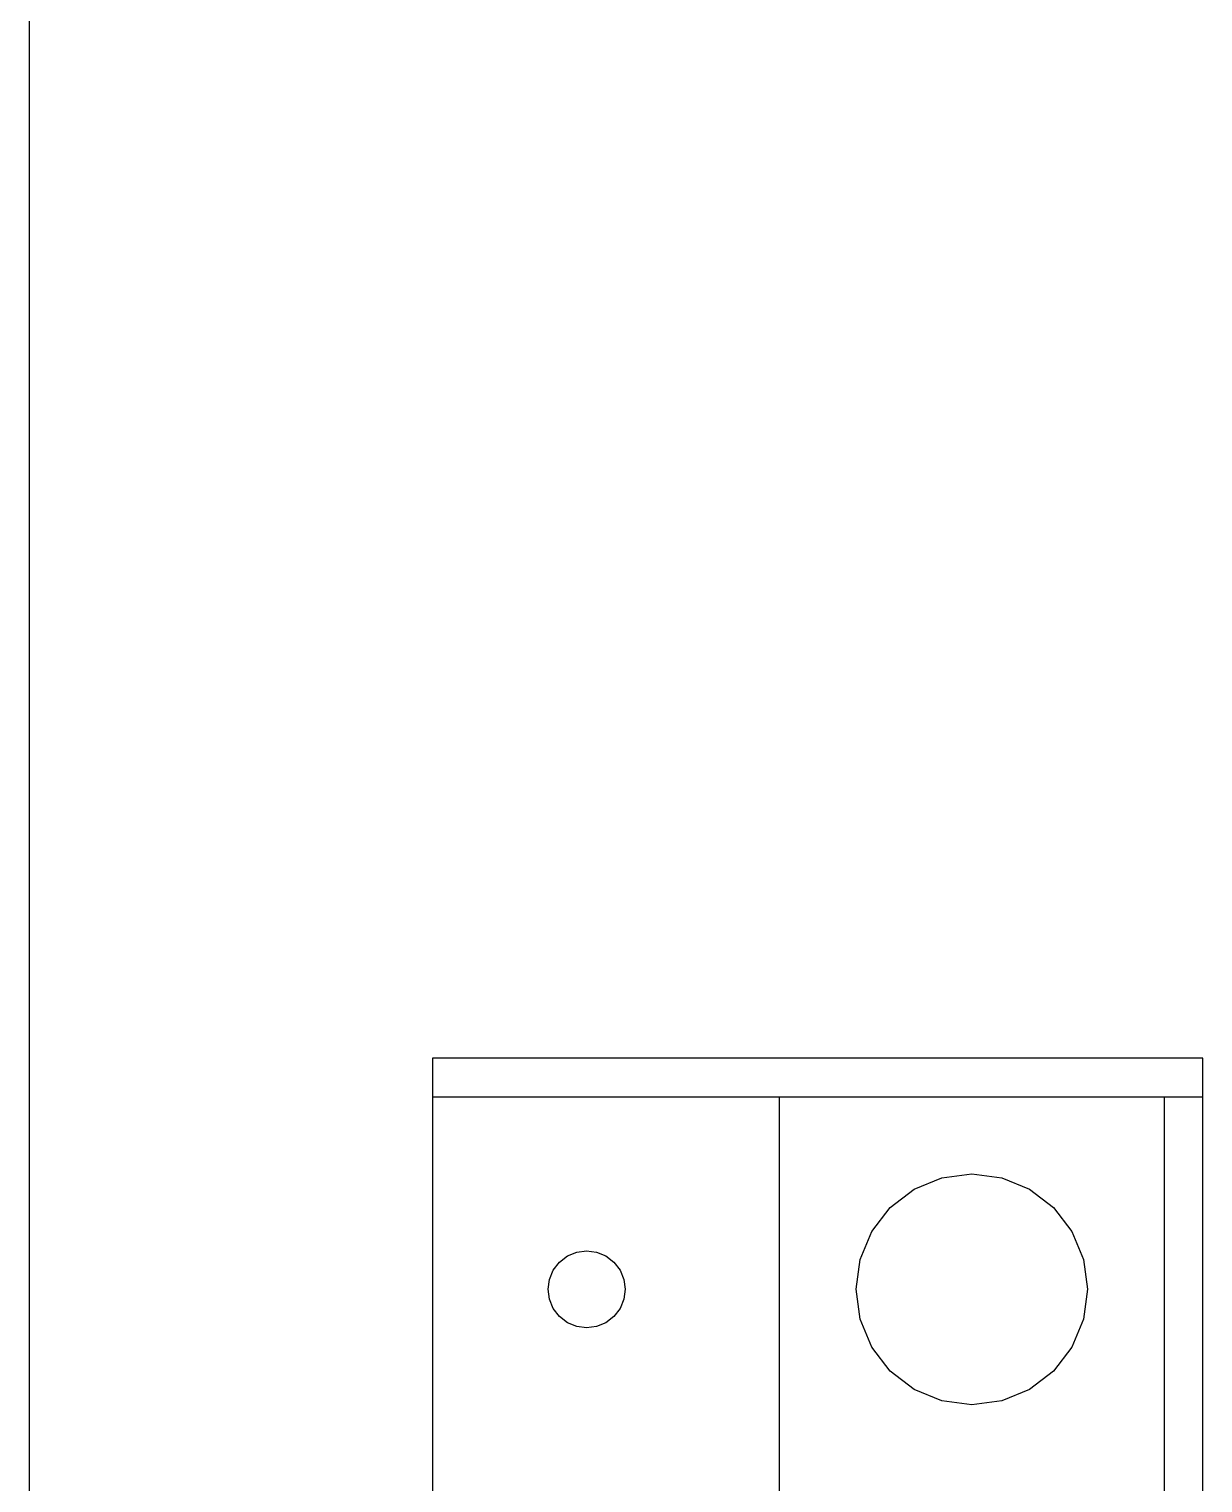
# Model space of a CAD drawing. Header units: metres. Extents: x 217 to 1422, y -179 to 129.
# Drawn here: x 477.008 to 477.2122, y 62.6178 to 62.8708 of the extents above; entities that cross this region are included whole.
import ezdxf

# ---------------------------------------------------------------- set-up
doc = ezdxf.new("R2010")
doc.units = ezdxf.units.M
doc.header["$LTSCALE"] = 0.5
doc.header["$MEASUREMENT"] = 0
doc.layers.add('+1', color=255, linetype='Continuous')

# ---------------------------------------------------------------- blocks, each defined once
blk = doc.blocks.new('Chemistry Lab table pl')
at = {"layer": '+1', "transparency": 33554687}
for p, q in [((5.05496, 3.62762), (5.04826, 3.62762)), ((5.04826, 3.62762), (5.04826, 3.49362)), ((5.41676, 3.62762), (5.05496, 3.62762)), ((5.05496, 3.62092), (5.05496, 3.62762)), ((5.05496, 3.55392), (5.05496, 3.62092)), ((5.41676, 3.62092), (5.05496, 3.62092)), ((5.08326, 3.60684), (5.08846, 3.60752)), ((5.08846, 3.60752), (5.09367, 3.60684)), ((5.07841, 3.60483), (5.08326, 3.60684)), ((5.09367, 3.60684), (5.09851, 3.60483)), ((5.07425, 3.60164), (5.07841, 3.60483)), ((5.09851, 3.60483), (5.10268, 3.60164)), ((5.07106, 3.59747), (5.07425, 3.60164)), ((5.10268, 3.60164), (5.10587, 3.59747)), ((5.06905, 3.59263), (5.07106, 3.59747)), ((5.10587, 3.59747), (5.10788, 3.59263)), ((5.06836, 3.58742), (5.06905, 3.59263)), ((5.10788, 3.59263), (5.10856, 3.58742)), ((5.06905, 3.58222), (5.06836, 3.58742)), ((5.10856, 3.58742), (5.10788, 3.58222)), ((5.07106, 3.57737), (5.06905, 3.58222)), ((5.10788, 3.58222), (5.10587, 3.57737)), ((5.07425, 3.57321), (5.07106, 3.57737)), ((5.10587, 3.57737), (5.10268, 3.57321)), ((5.07841, 3.57002), (5.07425, 3.57321)), ((5.10268, 3.57321), (5.09851, 3.57002)), ((5.08326, 3.56801), (5.07841, 3.57002)), ((5.09851, 3.57002), (5.09367, 3.56801)), ((5.08846, 3.56732), (5.08326, 3.56801)), ((5.09367, 3.56801), (5.08846, 3.56732)), ((5.05496, 3.49362), (5.05496, 3.55392)), ((5.05496, 3.55392), (5.41676, 3.55392)), ((5.08511, 3.52623), (5.08673, 3.5269)), ((5.08673, 3.5269), (5.08846, 3.52712)), ((5.08846, 3.52712), (5.0902, 3.5269)), ((5.0902, 3.5269), (5.09181, 3.52623)), ((5.08266, 3.52377), (5.08373, 3.52516)), ((5.08373, 3.52516), (5.08511, 3.52623)), ((5.09181, 3.52623), (5.0932, 3.52516)), ((5.0932, 3.52516), (5.09427, 3.52377)), ((5.08176, 3.52042), (5.08199, 3.52216)), ((5.08199, 3.52216), (5.08266, 3.52377)), ((5.09427, 3.52377), (5.09494, 3.52216)), ((5.09494, 3.52216), (5.09516, 3.52042)), ((5.08199, 3.51869), (5.08176, 3.52042)), ((5.09516, 3.52042), (5.09494, 3.51869)), ((5.08266, 3.51707), (5.08199, 3.51869)), ((5.08373, 3.51569), (5.08266, 3.51707)), ((5.09427, 3.51707), (5.0932, 3.51569)), ((5.09494, 3.51869), (5.09427, 3.51707)), ((5.08511, 3.51462), (5.08373, 3.51569)), ((5.08673, 3.51395), (5.08511, 3.51462)), ((5.08846, 3.51372), (5.08673, 3.51395)), ((5.0902, 3.51395), (5.08846, 3.51372)), ((5.09181, 3.51462), (5.0902, 3.51395)), ((5.0932, 3.51569), (5.09181, 3.51462)), ((5.04826, 3.49362), (5.05496, 3.49362)), ((5.05496, 3.49362), (5.41676, 3.49362)), ((4.84026, 3.42344), (5.15159, 3.42344))]:
    blk.add_line(p, q, dxfattribs=at)

msp = doc.modelspace()

# ---------------------------------------------------------------- block references
at = {"layer": '+1', "transparency": 33554687, "rotation": 269.9999999999999}
msp.add_blockref('Chemistry Lab table pl', (473.58461, 67.73995), dxfattribs=at)

doc.saveas('drawing.dxf')
